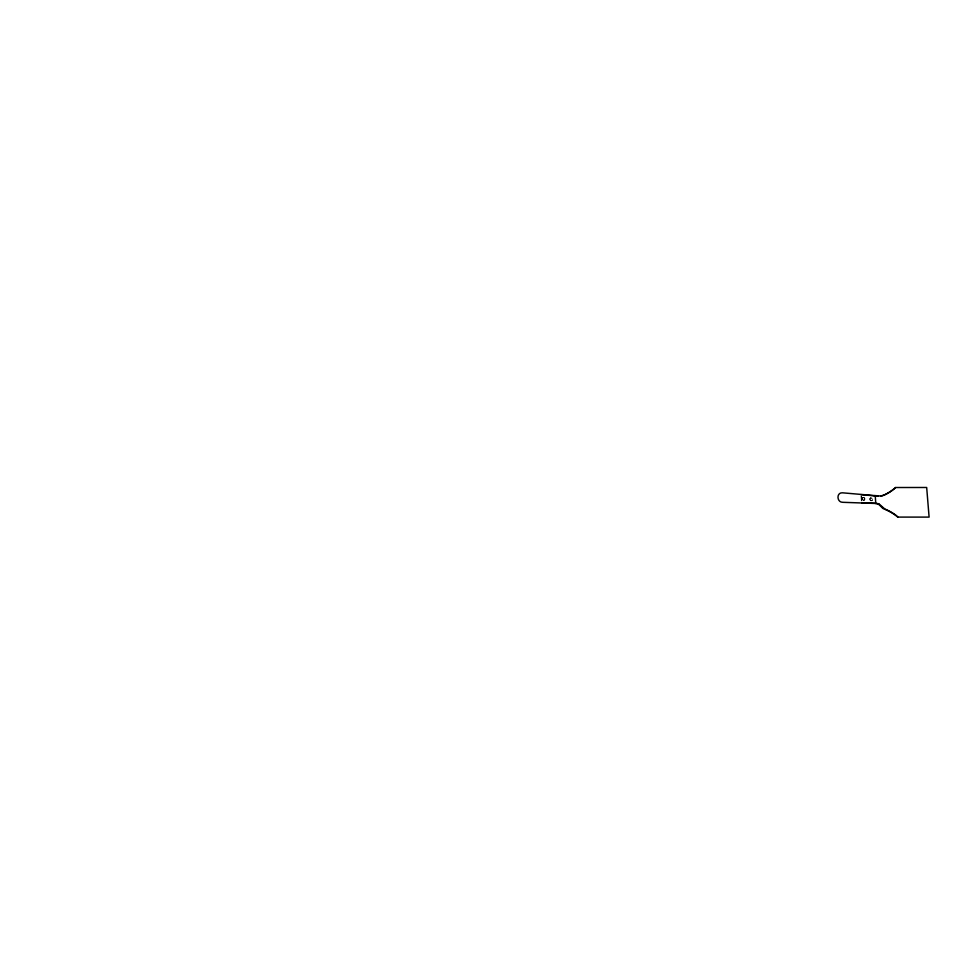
<?xml version="1.0" encoding="UTF-8"?>
<svg xmlns="http://www.w3.org/2000/svg" width="978" height="978" viewBox="0 0 978 978"><rect width="100%" height="100%" fill="white"/><g stroke="black" fill="none" stroke-linecap="round" stroke-linejoin="round"><path stroke-width="0.73" stroke-dasharray="4.89 3.67" d="M872.021 500.443L872.205 500.174A1.504 1.32 46.5 0 0 872.119 498.804L871.606 498.267A1.345 1.186 46.5 0 0 870.298 498.193L870.616 497.973A1.345 1.186 46.5 0 1 871.924 498.059L872.425 498.584A1.504 1.32 46.5 0 1 872.523 499.954L871.765 500.638A1.345 1.186 46.5 0 1 870.469 500.565L869.955 500.027A1.345 1.186 46.5 0 1 869.894 498.841M862.241 499.562L862.755 500.088A1.345 1.186 46.4 0 0 864.063 500.161L864.503 499.697A1.345 1.186 46.4 0 0 864.393 498.499M869.858 498.658L870.616 497.973M862.156 498.193L862.914 497.509A1.345 1.186 46.3 0 1 864.21 497.582L864.723 498.108M862.914 497.509L862.462 497.973A1.504 1.32 46.4 0 0 862.559 499.342L863.073 499.88A1.345 1.186 46.4 0 0 864.369 499.954M864.063 500.161L864.821 499.477A1.345 1.186 46.4 0 0 864.711 498.279M871.765 500.638L872.083 500.43A1.345 1.186 46.5 0 1 870.775 500.345L870.273 499.819A1.345 1.186 46.5 0 1 870.212 498.621M864.418 498.328L863.904 497.802A1.345 1.186 46.3 0 0 862.596 497.716M861.337 495.834L861.704 501.372M861.031 496.042L861.398 501.592M862.278 499.587A1.345 1.186 46.4 0 1 862.193 498.364"/><path stroke-width="1.47" d="M860.933 494.66L874.919 495.87M861.801 502.765L875.762 503.267L875.237 495.663L842.51 492.814C836.178 492.35 836.728 502.435 842.73 502.301L875.444 503.474M880.665 496.372L883.709 495.284A34.56 31.504 21 0 0 885.567 494.428A46.418 42.311 20.2 0 0 895.665 487.521L926.679 487.484L929.1 517.105L897.865 517.093A47.702 43.912 26.6 0 0 886.691 510.113A35.294 32.433 25.9 0 0 884.699 509.245L883.281 508.633A2.372 0.795 21.8 0 1 882.853 508.364L882.682 508.242A2.164 0.733 25.5 0 1 882.376 507.937L878.525 504.122L879.026 504.501M877.669 495.748L874.576 495.601M874.259 495.822L878.036 496.213M875.628 503.254L878.794 503.768L884.87 509.037A35.318 32.445 25.9 0 1 886.863 509.905A47.836 44.047 26.6 0 1 895.726 515.1A47.396 46.039 -18.1 0 1 897.865 517.093M875.31 503.462L878.464 504.086M877.694 495.748L880.591 496.066L883.867 495.064A34.572 31.516 21 0 0 885.738 494.208A46.553 42.421 20.2 0 0 893.794 489.061A47.201 34.144 11.7 0 0 895.652 487.509"/></g></svg>
